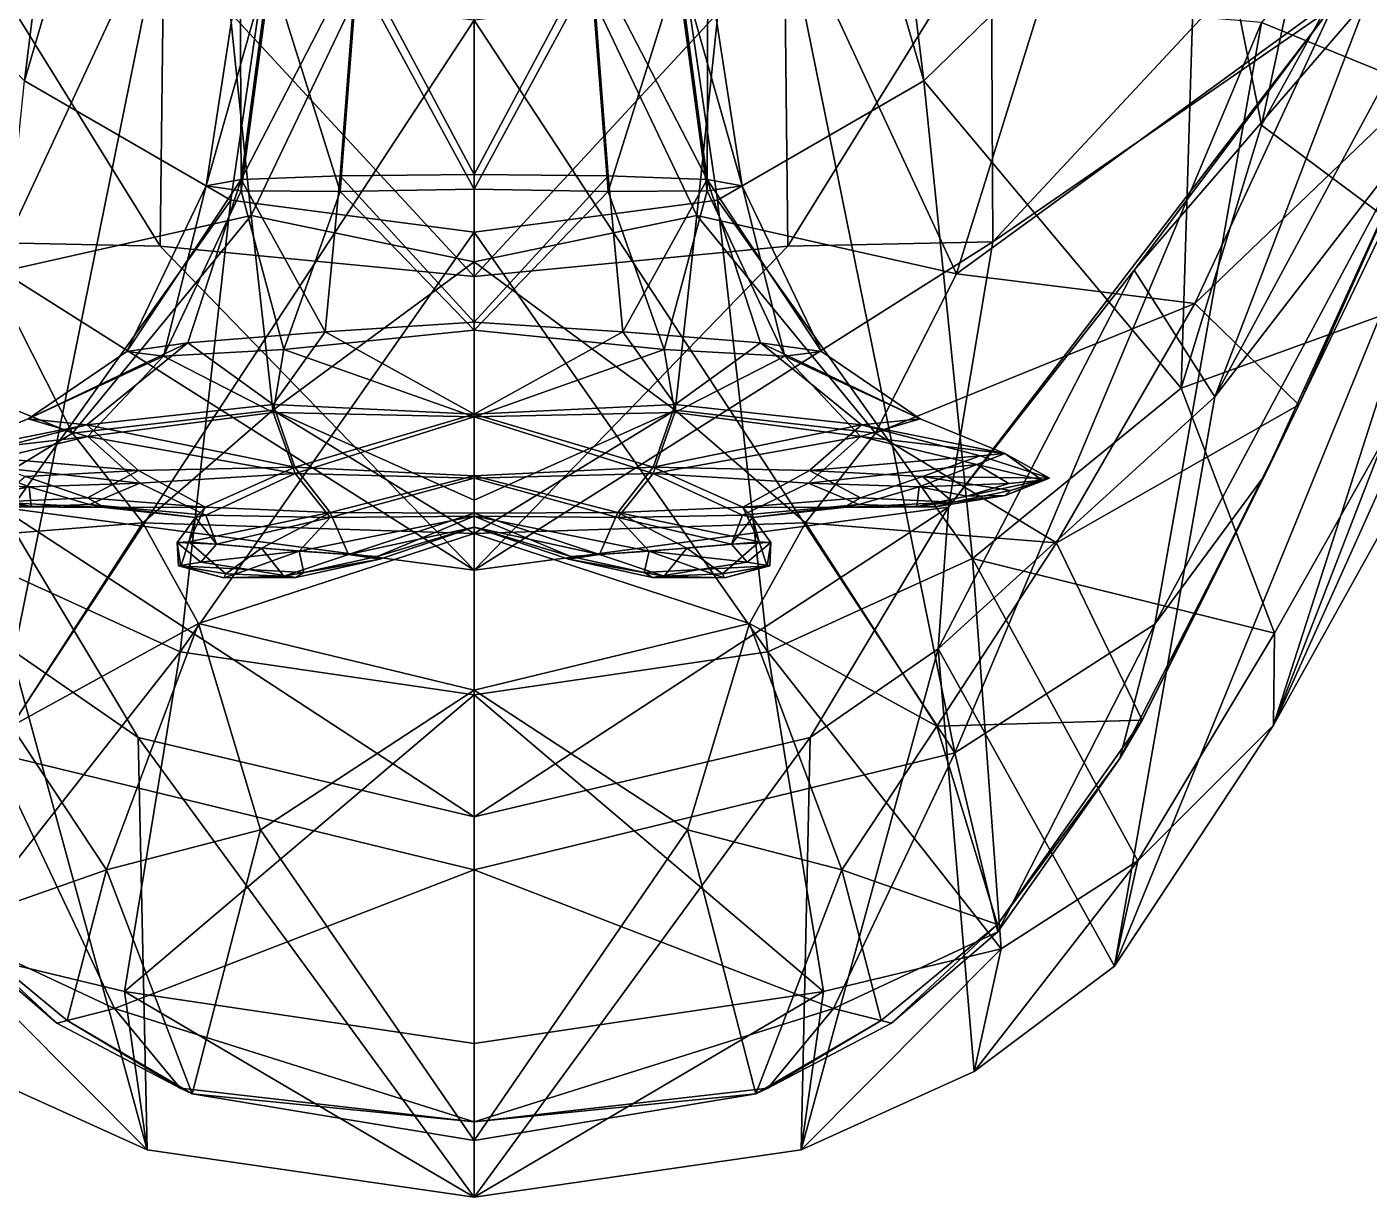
# Model space of a CAD drawing. Header units: metres. Extents: x -0.017 to 0.017, y -0.061 to 0.084.
# Drawn here: x -0.00233 to 0.00466, y -0.06144 to -0.05534 of the extents above; entities that cross this region are included whole.
import ezdxf

# ---------------------------------------------------------------- set-up
doc = ezdxf.new("R2010")
doc.units = ezdxf.units.M
doc.layers.add('CHAMELEON', color=1, linetype='CONTINUOUS')

msp = doc.modelspace()

# ---------------------------------------------------------------- linework, layer by layer
at = {"layer": 'CHAMELEON', "color": 4}
for points in [[(-0.0037758, -0.0542239, 0.0275523), (-0.0012879, -0.0470637, 0.0295396), (-0.0023431, -0.0556225, 0.0270946)], [(-0.0012879, -0.0470637, 0.0295396), (0, -0.0476168, 0.0293069), (-0.0023431, -0.0556225, 0.0270946)], [(0, -0.0476168, 0.0293069), (0.0012879, -0.0470637, 0.0295396), (0.0023431, -0.0556225, 0.0270946)], [(0.0012879, -0.0470637, 0.0295396), (0.0037758, -0.0542239, 0.0275523), (0.0023431, -0.0556225, 0.0270946)], [(-0.0023431, -0.0556225, 0.0270946), (0, -0.0476168, 0.0293069), (-0.0012681, -0.0562436, 0.0269168)], [(-0.0012681, -0.0562436, 0.0269168), (0, -0.0476168, 0.0293069), (0, -0.0564103, 0.0268159)], [(0, -0.0476168, 0.0293069), (0.0012681, -0.0562436, 0.0269168), (0, -0.0564103, 0.0268159)], [(0, -0.0476168, 0.0293069), (0.0023431, -0.0556225, 0.0270946), (0.0012681, -0.0562436, 0.0269168)], [(0.0037758, -0.0542239, 0.0275523), (0.005023, -0.0515963, 0.0278145), (0.004102, -0.0558525, 0.0273926)], [(0.0023431, -0.0556225, 0.0270946), (0.0037758, -0.0542239, 0.0275523), (0.003684, -0.0572241, 0.0269878)], [(0.0037758, -0.0542239, 0.0275523), (0.004102, -0.0558525, 0.0273926), (0.003684, -0.0572241, 0.0269878)], [(-0.004102, -0.0553176, 0.0278655), (-0.002504, -0.0591249, 0.0272274), (-0.0016899, -0.0551125, 0.0230352)], [(-0.0016899, -0.0551125, 0.0230352), (-0.002504, -0.0591249, 0.0272274), (0, -0.0553057, 0.0229581)], [(0.002504, -0.0591249, 0.0272274), (0.0016899, -0.0551125, 0.0230352), (0, -0.0553057, 0.0229581)], [(0.002504, -0.0591249, 0.0272274), (0.004102, -0.0553176, 0.0278655), (0.0016899, -0.0551125, 0.0230352)], [(-0.002504, -0.0591249, 0.0272274), (0, -0.059734, 0.0267702), (0, -0.0553057, 0.0229581)], [(0, -0.059734, 0.0267702), (0.002504, -0.0591249, 0.0272274), (0, -0.0553057, 0.0229581)], [(-0.0023431, -0.0556225, 0.0270946), (-0.0012681, -0.0562436, 0.0269168), (-0.0025973, -0.0581121, 0.0267596)], [(0.0012681, -0.0562436, 0.0269168), (0.0023431, -0.0556225, 0.0270946), (0.0025973, -0.0581121, 0.0267596)], [(0.0023431, -0.0556225, 0.0270946), (0.003684, -0.0572241, 0.0269878), (0.0025973, -0.0581121, 0.0267596)], [(-0.0025973, -0.0581121, 0.0267596), (-0.0012681, -0.0562436, 0.0269168), (-0.001531, -0.0585985, 0.0263594)], [(-0.0012681, -0.0562436, 0.0269168), (0, -0.0564103, 0.0268159), (-0.001531, -0.0585985, 0.0263594)], [(0, -0.0564103, 0.0268159), (0.0012681, -0.0562436, 0.0269168), (0.001531, -0.0585985, 0.0263594)], [(0.0012681, -0.0562436, 0.0269168), (0.0025973, -0.0581121, 0.0267596), (0.001531, -0.0585985, 0.0263594)], [(-0.001531, -0.0585985, 0.0263594), (0, -0.0564103, 0.0268159), (0, -0.0588219, 0.0261623)], [(0, -0.0564103, 0.0268159), (0.001531, -0.0585985, 0.0263594), (0, -0.0588219, 0.0261623)]]:
    msp.add_3dface(points, dxfattribs=at)
at = {"layer": 'CHAMELEON', "color": 1}
for points in [[(0.005023, -0.0515963, 0.0278145), (0.0061275, -0.0521717, 0.0293678), (0.004102, -0.0558525, 0.0273926)], [(0.0064714, -0.0521229, 0.0261259), (0.0052269, -0.0553713, 0.0261246), (0.0044979, -0.0551813, 0.0240306)], [(0.0061275, -0.0521717, 0.0293678), (0.0052021, -0.0566733, 0.0283147), (0.004102, -0.0558525, 0.0273926)], [(0.0057738, -0.0533461, 0.027251), (0.004102, -0.0553176, 0.0278655), (0.0050203, -0.055693, 0.0271028)], [(0.0057947, -0.05368, 0.0353581), (0.004653, -0.055198, 0.0355886), (0.0038584, -0.0572684, 0.0327841)], [(0.0053274, -0.0553644, 0.0329807), (0.0057947, -0.05368, 0.0353581), (0.0038584, -0.0572684, 0.0327841)], [(-0.0011612, -0.0563238, 0.016762), (-0.0013822, -0.0541933, 0.015629), (0, -0.05389, 0.0152547)], [(0, -0.0565649, 0.0169715), (-0.0011612, -0.0563238, 0.016762), (0, -0.05389, 0.0152547)], [(0.0011612, -0.0563238, 0.016762), (0, -0.0565649, 0.0169715), (0, -0.05389, 0.0152547)], [(0.0013822, -0.0541933, 0.015629), (0.0011612, -0.0563238, 0.016762), (0, -0.05389, 0.0152547)], [(0.0054351, -0.056695, 0.0296522), (0.0060625, -0.054069, 0.0320138), (0.0041648, -0.0589797, 0.0290315)], [(0.0060625, -0.054069, 0.0320138), (0.0053274, -0.0553644, 0.0329807), (0.0041648, -0.0589797, 0.0290315)], [(-0.0025136, -0.0566276, 0.0191872), (-0.0029486, -0.0552275, 0.0185843), (-0.0013822, -0.0541933, 0.015629)], [(-0.0011612, -0.0563238, 0.016762), (-0.0025136, -0.0566276, 0.0191872), (-0.0013822, -0.0541933, 0.015629)], [(0.0025136, -0.0566276, 0.0191872), (0.0011612, -0.0563238, 0.016762), (0.0013822, -0.0541933, 0.015629)], [(0.0029486, -0.0552275, 0.0185843), (0.0025136, -0.0566276, 0.0191872), (0.0013822, -0.0541933, 0.015629)], [(-0.0016347, -0.0564845, 0.0379396), (-0.0026943, -0.054775, 0.0396479), (-0.0027032, -0.0564609, 0.0379207)], [(-0.0016172, -0.0548907, 0.0398144), (-0.0026943, -0.054775, 0.0396479), (-0.0016347, -0.0564845, 0.0379396)], [(0.0026943, -0.054775, 0.0396479), (0.0016172, -0.0548907, 0.0398144), (0.0016347, -0.0564845, 0.0379396)], [(0.0026943, -0.054775, 0.0396479), (0.0016347, -0.0564845, 0.0379396), (0.0027032, -0.0564609, 0.0379207)], [(0.0042119, -0.05484, 0.0398913), (0.0026943, -0.054775, 0.0396479), (0.0027032, -0.0564609, 0.0379207)], [(0, -0.0566417, 0.0381484), (-0.0016172, -0.0548907, 0.0398144), (-0.0016347, -0.0564845, 0.0379396)], [(0, -0.0549717, 0.0399924), (-0.0016172, -0.0548907, 0.0398144), (0, -0.0566417, 0.0381484)], [(0.0016172, -0.0548907, 0.0398144), (0, -0.0566417, 0.0381484), (0.0016347, -0.0564845, 0.0379396)], [(0.0016172, -0.0548907, 0.0398144), (0, -0.0549717, 0.0399924), (0, -0.0566417, 0.0381484)], [(0.0042119, -0.05484, 0.0398913), (0.0027032, -0.0564609, 0.0379207), (0.0044593, -0.0552494, 0.0377988)], [(0.0044979, -0.0551813, 0.0240306), (0.0037543, -0.0567828, 0.0241754), (0.0025136, -0.0566276, 0.0191872)], [(0.0044979, -0.0551813, 0.0240306), (0.0025136, -0.0566276, 0.0191872), (0.0029486, -0.0552275, 0.0185843)], [(0.004653, -0.055198, 0.0355886), (0.0034397, -0.0566097, 0.0353178), (0.0038584, -0.0572684, 0.0327841)], [(0.004653, -0.055198, 0.0355886), (0.0044593, -0.0552494, 0.0377988), (0.0034397, -0.0566097, 0.0353178)], [(0.0052269, -0.0553713, 0.0261246), (0.0037543, -0.0567828, 0.0241754), (0.0044979, -0.0551813, 0.0240306)], [(0.0044593, -0.0552494, 0.0377988), (0.0027032, -0.0564609, 0.0379207), (0.0024717, -0.0578432, 0.0352584)], [(0.0034397, -0.0566097, 0.0353178), (0.0044593, -0.0552494, 0.0377988), (0.0024717, -0.0578432, 0.0352584)], [(0.004102, -0.0553176, 0.0278655), (0.002504, -0.0591249, 0.0272274), (0.0035463, -0.058454, 0.0269828)], [(0.0050203, -0.055693, 0.0271028), (0.004102, -0.0553176, 0.0278655), (0.0035463, -0.058454, 0.0269828)], [(0.0041648, -0.0589797, 0.0290315), (0.0053274, -0.0553644, 0.0329807), (0.0033368, -0.060235, 0.0286741)], [(0.0053274, -0.0553644, 0.0329807), (0.0038584, -0.0572684, 0.0327841), (0.0033368, -0.060235, 0.0286741)], [(0.0052269, -0.0553713, 0.0261246), (0.0042975, -0.0573101, 0.0258795), (0.0037543, -0.0567828, 0.0241754)], [(0.0052269, -0.0553713, 0.0261246), (0.0050203, -0.055693, 0.0271028), (0.0042975, -0.0573101, 0.0258795)], [(0.0050203, -0.055693, 0.0271028), (0.0035463, -0.058454, 0.0269828), (0.0041202, -0.0576764, 0.0262538)], [(0.0050203, -0.055693, 0.0271028), (0.0041202, -0.0576764, 0.0262538), (0.0042975, -0.0573101, 0.0258795)], [(0.004102, -0.0558525, 0.0273926), (0.0052021, -0.0566733, 0.0283147), (0.003684, -0.0572241, 0.0269878)], [(-0.0020921, -0.0574591, 0.0202534), (-0.0025136, -0.0566276, 0.0191872), (-0.0011612, -0.0563238, 0.016762)], [(-0.0010479, -0.0573382, 0.0180887), (-0.0020921, -0.0574591, 0.0202534), (-0.0011612, -0.0563238, 0.016762)], [(0, -0.0565649, 0.0169715), (-0.0010479, -0.0573382, 0.0180887), (-0.0011612, -0.0563238, 0.016762)], [(0.0010479, -0.0573382, 0.0180887), (0, -0.0565649, 0.0169715), (0.0011612, -0.0563238, 0.016762)], [(0.0020921, -0.0574591, 0.0202534), (0.0010479, -0.0573382, 0.0180887), (0.0011612, -0.0563238, 0.016762)], [(0.0025136, -0.0566276, 0.0191872), (0.0020921, -0.0574591, 0.0202534), (0.0011612, -0.0563238, 0.016762)], [(-0.0016347, -0.0564845, 0.0379396), (-0.0027032, -0.0564609, 0.0379207), (0, -0.0581716, 0.0353106)], [(0, -0.0581716, 0.0353106), (-0.0027032, -0.0564609, 0.0379207), (-0.0024717, -0.0578432, 0.0352584)], [(0, -0.0566417, 0.0381484), (-0.0016347, -0.0564845, 0.0379396), (0, -0.0581716, 0.0353106)], [(0.0027032, -0.0564609, 0.0379207), (0.0016347, -0.0564845, 0.0379396), (0, -0.0581716, 0.0353106)], [(0.0027032, -0.0564609, 0.0379207), (0, -0.0581716, 0.0353106), (0.0024717, -0.0578432, 0.0352584)], [(0.0016347, -0.0564845, 0.0379396), (0, -0.0566417, 0.0381484), (0, -0.0581716, 0.0353106)], [(0, -0.0578071, 0.0194935), (-0.0010479, -0.0573382, 0.0180887), (0, -0.0565649, 0.0169715)], [(0.0010479, -0.0573382, 0.0180887), (0, -0.0578071, 0.0194935), (0, -0.0565649, 0.0169715)], [(-0.0020921, -0.0574591, 0.0202534), (-0.0037543, -0.0567828, 0.0241754), (-0.0025136, -0.0566276, 0.0191872)], [(0.0037543, -0.0567828, 0.0241754), (0.0020921, -0.0574591, 0.0202534), (0.0025136, -0.0566276, 0.0191872)], [(0.0034397, -0.0566097, 0.0353178), (0.0024717, -0.0578432, 0.0352584), (0.0024174, -0.0585824, 0.0328131)], [(0.0034397, -0.0566097, 0.0353178), (0.0024174, -0.0585824, 0.0328131), (0.0038584, -0.0572684, 0.0327841)], [(0.0052021, -0.0566733, 0.0283147), (0.0041693, -0.0584998, 0.027747), (0.003684, -0.0572241, 0.0269878)], [(0.0054351, -0.056695, 0.0296522), (0.0041648, -0.0589797, 0.0290315), (0.0052021, -0.0566733, 0.0283147)], [(0.0052021, -0.0566733, 0.0283147), (0.0041648, -0.0589797, 0.0290315), (0.0041693, -0.0584998, 0.027747)], [(-0.0030348, -0.0580295, 0.0243871), (-0.0037543, -0.0567828, 0.0241754), (-0.0020921, -0.0574591, 0.0202534)], [(0.0037543, -0.0567828, 0.0241754), (0.0030348, -0.0580295, 0.0243871), (0.0020921, -0.0574591, 0.0202534)], [(0.0042975, -0.0573101, 0.0258795), (0.0030348, -0.0580295, 0.0243871), (0.0037543, -0.0567828, 0.0241754)], [(0.0038584, -0.0572684, 0.0327841), (0.0024174, -0.0585824, 0.0328131), (0.0033368, -0.060235, 0.0286741)], [(0.003684, -0.0572241, 0.0269878), (0.0041693, -0.0584998, 0.027747), (0.0025973, -0.0581121, 0.0267596)], [(-0.0017258, -0.0579254, 0.0214383), (-0.0020921, -0.0574591, 0.0202534), (-0.0010479, -0.0573382, 0.0180887)], [(0, -0.0579807, 0.0205577), (-0.0017258, -0.0579254, 0.0214383), (-0.0010479, -0.0573382, 0.0180887)], [(0, -0.0578071, 0.0194935), (0, -0.0579807, 0.0205577), (-0.0010479, -0.0573382, 0.0180887)], [(0.0017258, -0.0579254, 0.0214383), (0, -0.0579807, 0.0205577), (0.0010479, -0.0573382, 0.0180887)], [(0, -0.0579807, 0.0205577), (0, -0.0578071, 0.0194935), (0.0010479, -0.0573382, 0.0180887)], [(0.0020921, -0.0574591, 0.0202534), (0.0017258, -0.0579254, 0.0214383), (0.0010479, -0.0573382, 0.0180887)], [(0.0042975, -0.0573101, 0.0258795), (0.0034803, -0.0589531, 0.025614), (0.0030348, -0.0580295, 0.0243871)], [(0.0042975, -0.0573101, 0.0258795), (0.0041202, -0.0576764, 0.0262538), (0.0034803, -0.0589531, 0.025614)], [(-0.0017258, -0.0579254, 0.0214383), (-0.0030348, -0.0580295, 0.0243871), (-0.0020921, -0.0574591, 0.0202534)], [(0.0030348, -0.0580295, 0.0243871), (0.0017258, -0.0579254, 0.0214383), (0.0020921, -0.0574591, 0.0202534)], [(0.0041202, -0.0576764, 0.0262538), (0.0033637, -0.0591532, 0.0265804), (0.0034803, -0.0589531, 0.025614)], [(0.0035463, -0.058454, 0.0269828), (0.0033637, -0.0591532, 0.0265804), (0.0041202, -0.0576764, 0.0262538)], [(0, -0.0581716, 0.0353106), (-0.0024717, -0.0578432, 0.0352584), (0, -0.0594584, 0.0328809)], [(0, -0.0594584, 0.0328809), (-0.0024717, -0.0578432, 0.0352584), (-0.0017501, -0.059044, 0.0328281)], [(-0.0017501, -0.059044, 0.0328281), (-0.0024717, -0.0578432, 0.0352584), (-0.0024174, -0.0585824, 0.0328131)], [(0.0024717, -0.0578432, 0.0352584), (0, -0.0581716, 0.0353106), (0, -0.0594584, 0.0328809)], [(0.0024717, -0.0578432, 0.0352584), (0, -0.0594584, 0.0328809), (0.0017501, -0.059044, 0.0328281)], [(0.0024717, -0.0578432, 0.0352584), (0.0017501, -0.059044, 0.0328281), (0.0024174, -0.0585824, 0.0328131)], [(-0.0024107, -0.0589857, 0.0244932), (-0.0030348, -0.0580295, 0.0243871), (-0.0017258, -0.0579254, 0.0214383)], [(-0.0014352, -0.0584508, 0.0229386), (-0.0024107, -0.0589857, 0.0244932), (-0.0017258, -0.0579254, 0.0214383)], [(-0.0014352, -0.0584508, 0.0229386), (-0.0017258, -0.0579254, 0.0214383), (0, -0.0579807, 0.0205577)], [(0.0017258, -0.0579254, 0.0214383), (0.0014352, -0.0584508, 0.0229386), (0, -0.0579807, 0.0205577)], [(0.0024107, -0.0589857, 0.0244932), (0.0014352, -0.0584508, 0.0229386), (0.0017258, -0.0579254, 0.0214383)], [(0.0030348, -0.0580295, 0.0243871), (0.0024107, -0.0589857, 0.0244932), (0.0017258, -0.0579254, 0.0214383)], [(0, -0.0587974, 0.0231891), (-0.0014352, -0.0584508, 0.0229386), (0, -0.0579807, 0.0205577)], [(0.0014352, -0.0584508, 0.0229386), (0, -0.0587974, 0.0231891), (0, -0.0579807, 0.0205577)], [(0.0034803, -0.0589531, 0.025614), (0.0024107, -0.0589857, 0.0244932), (0.0030348, -0.0580295, 0.0243871)], [(-0.0027464, -0.060145, 0.0270485), (-0.0025973, -0.0581121, 0.0267596), (-0.001531, -0.0585985, 0.0263594)], [(0.0025973, -0.0581121, 0.0267596), (0.0027464, -0.060145, 0.0270485), (0.001531, -0.0585985, 0.0263594)], [(0.0041693, -0.0584998, 0.027747), (0.0034587, -0.0596876, 0.0272096), (0.0025973, -0.0581121, 0.0267596)], [(0.0034587, -0.0596876, 0.0272096), (0.0027464, -0.060145, 0.0270485), (0.0025973, -0.0581121, 0.0267596)], [(-0.0019157, -0.059734, 0.02462), (-0.0024107, -0.0589857, 0.0244932), (-0.0014352, -0.0584508, 0.0229386)], [(-0.0011126, -0.0595245, 0.0240714), (-0.0019157, -0.059734, 0.02462), (-0.0014352, -0.0584508, 0.0229386)], [(0, -0.0587974, 0.0231891), (-0.0011126, -0.0595245, 0.0240714), (-0.0014352, -0.0584508, 0.0229386)], [(0.0011126, -0.0595245, 0.0240714), (0, -0.0587974, 0.0231891), (0.0014352, -0.0584508, 0.0229386)], [(0.0019157, -0.059734, 0.02462), (0.0011126, -0.0595245, 0.0240714), (0.0014352, -0.0584508, 0.0229386)], [(0.0024107, -0.0589857, 0.0244932), (0.0019157, -0.059734, 0.02462), (0.0014352, -0.0584508, 0.0229386)], [(0.0035463, -0.058454, 0.0269828), (0.002504, -0.0591249, 0.0272274), (0.0027281, -0.0600574, 0.026736)], [(0.0035463, -0.058454, 0.0269828), (0.0027281, -0.0600574, 0.026736), (0.0033637, -0.0591532, 0.0265804)], [(0.0041693, -0.0584998, 0.027747), (0.0041648, -0.0589797, 0.0290315), (0.0034587, -0.0596876, 0.0272096)], [(-0.0018208, -0.0603674, 0.0269161), (-0.0027464, -0.060145, 0.0270485), (-0.001531, -0.0585985, 0.0263594)], [(-0.0024174, -0.0585824, 0.0328131), (-0.0026058, -0.060785, 0.0285231), (-0.0017038, -0.0611931, 0.02846)], [(-0.0017501, -0.059044, 0.0328281), (-0.0024174, -0.0585824, 0.0328131), (-0.0017038, -0.0611931, 0.02846)], [(-0.0018208, -0.0603674, 0.0269161), (-0.001531, -0.0585985, 0.0263594), (0, -0.0588219, 0.0261623)], [(0.001531, -0.0585985, 0.0263594), (0.0018208, -0.0603674, 0.0269161), (0, -0.0588219, 0.0261623)], [(0.0027464, -0.060145, 0.0270485), (0.0018208, -0.0603674, 0.0269161), (0.001531, -0.0585985, 0.0263594)], [(0.0024174, -0.0585824, 0.0328131), (0.0017501, -0.059044, 0.0328281), (0.0017038, -0.0611931, 0.02846)], [(0.0026058, -0.060785, 0.0285231), (0.0024174, -0.0585824, 0.0328131), (0.0017038, -0.0611931, 0.02846)], [(0.0033368, -0.060235, 0.0286741), (0.0024174, -0.0585824, 0.0328131), (0.0026058, -0.060785, 0.0285231)], [(0, -0.061144, 0.0249264), (-0.0011126, -0.0595245, 0.0240714), (0, -0.0587974, 0.0231891)], [(0.0011126, -0.0595245, 0.0240714), (0, -0.061144, 0.0249264), (0, -0.0587974, 0.0231891)], [(0, -0.0606383, 0.0267892), (-0.0018208, -0.0603674, 0.0269161), (0, -0.0588219, 0.0261623)], [(0.0018208, -0.0603674, 0.0269161), (0, -0.0606383, 0.0267892), (0, -0.0588219, 0.0261623)], [(0.0034803, -0.0589531, 0.025614), (0.0027264, -0.0600186, 0.025352), (0.0024107, -0.0589857, 0.0244932)], [(0.0034803, -0.0589531, 0.025614), (0.0033637, -0.0591532, 0.0265804), (0.0027264, -0.0600186, 0.025352)], [(-0.0019157, -0.059734, 0.02462), (-0.0027264, -0.0600186, 0.025352), (-0.0024107, -0.0589857, 0.0244932)], [(0.0027264, -0.0600186, 0.025352), (0.0019157, -0.059734, 0.02462), (0.0024107, -0.0589857, 0.0244932)], [(0.0041648, -0.0589797, 0.0290315), (0.0033368, -0.060235, 0.0286741), (0.0034587, -0.0596876, 0.0272096)], [(0, -0.0594584, 0.0328809), (-0.0017501, -0.059044, 0.0328281), (0, -0.0614394, 0.0284613)], [(0, -0.0614394, 0.0284613), (-0.0017501, -0.059044, 0.0328281), (-0.0017038, -0.0611931, 0.02846)], [(0.0017501, -0.059044, 0.0328281), (0, -0.0594584, 0.0328809), (0, -0.0614394, 0.0284613)], [(0.0017501, -0.059044, 0.0328281), (0, -0.0614394, 0.0284613), (0.0017038, -0.0611931, 0.02846)], [(-0.0018731, -0.0604571, 0.0268114), (-0.002504, -0.0591249, 0.0272274), (-0.0027281, -0.0600574, 0.026736)], [(-0.002504, -0.0591249, 0.0272274), (-0.0018731, -0.0604571, 0.0268114), (0, -0.059734, 0.0267702)], [(0.0018731, -0.0604571, 0.0268114), (0.002504, -0.0591249, 0.0272274), (0, -0.059734, 0.0267702)], [(0.002504, -0.0591249, 0.0272274), (0.0018731, -0.0604571, 0.0268114), (0.0027281, -0.0600574, 0.026736)], [(0.0033637, -0.0591532, 0.0265804), (0.0027281, -0.0600574, 0.026736), (0.0027264, -0.0600186, 0.025352)], [(-0.0014687, -0.0609014, 0.0250478), (-0.0019157, -0.059734, 0.02462), (-0.0011126, -0.0595245, 0.0240714)], [(0, -0.061144, 0.0249264), (-0.0014687, -0.0609014, 0.0250478), (-0.0011126, -0.0595245, 0.0240714)], [(0.0014687, -0.0609014, 0.0250478), (0, -0.061144, 0.0249264), (0.0011126, -0.0595245, 0.0240714)], [(0.0019157, -0.059734, 0.02462), (0.0014687, -0.0609014, 0.0250478), (0.0011126, -0.0595245, 0.0240714)], [(0.0034587, -0.0596876, 0.0272096), (0.0026058, -0.060785, 0.0285231), (0.0027464, -0.060145, 0.0270485)], [(0.0033368, -0.060235, 0.0286741), (0.0026058, -0.060785, 0.0285231), (0.0034587, -0.0596876, 0.0272096)], [(-0.0021202, -0.0605186, 0.0251863), (-0.0027264, -0.0600186, 0.025352), (-0.0019157, -0.059734, 0.02462)], [(-0.0014687, -0.0609014, 0.0250478), (-0.0021202, -0.0605186, 0.0251863), (-0.0019157, -0.059734, 0.02462)], [(0, -0.059734, 0.0267702), (-0.0018731, -0.0604571, 0.0268114), (0, -0.0610464, 0.0262046)], [(0.0018731, -0.0604571, 0.0268114), (0, -0.059734, 0.0267702), (0, -0.0610464, 0.0262046)], [(0.0021202, -0.0605186, 0.0251863), (0.0014687, -0.0609014, 0.0250478), (0.0019157, -0.059734, 0.02462)], [(0.0027264, -0.0600186, 0.025352), (0.0021202, -0.0605186, 0.0251863), (0.0019157, -0.059734, 0.02462)], [(-0.0021739, -0.0605321, 0.0262399), (-0.0027281, -0.0600574, 0.026736), (-0.0027264, -0.0600186, 0.025352)], [(-0.0018731, -0.0604571, 0.0268114), (-0.0027281, -0.0600574, 0.026736), (-0.0021739, -0.0605321, 0.0262399)], [(-0.0021739, -0.0605321, 0.0262399), (-0.0027264, -0.0600186, 0.025352), (-0.0021202, -0.0605186, 0.0251863)], [(0.0027281, -0.0600574, 0.026736), (0.0018731, -0.0604571, 0.0268114), (0.0021739, -0.0605321, 0.0262399)], [(0.0027264, -0.0600186, 0.025352), (0.0021739, -0.0605321, 0.0262399), (0.0021202, -0.0605186, 0.0251863)], [(0.0027281, -0.0600574, 0.026736), (0.0021739, -0.0605321, 0.0262399), (0.0027264, -0.0600186, 0.025352)], [(-0.0017038, -0.0611931, 0.02846), (-0.0027464, -0.060145, 0.0270485), (-0.0018208, -0.0603674, 0.0269161)], [(-0.0017038, -0.0611931, 0.02846), (-0.0026058, -0.060785, 0.0285231), (-0.0027464, -0.060145, 0.0270485)], [(0.0027464, -0.060145, 0.0270485), (0.0017038, -0.0611931, 0.02846), (0.0018208, -0.0603674, 0.0269161)], [(0.0026058, -0.060785, 0.0285231), (0.0017038, -0.0611931, 0.02846), (0.0027464, -0.060145, 0.0270485)], [(0, -0.0614394, 0.0284613), (-0.0018208, -0.0603674, 0.0269161), (0, -0.0606383, 0.0267892)], [(0, -0.0614394, 0.0284613), (-0.0017038, -0.0611931, 0.02846), (-0.0018208, -0.0603674, 0.0269161)], [(0.0018208, -0.0603674, 0.0269161), (0, -0.0614394, 0.0284613), (0, -0.0606383, 0.0267892)], [(0.0017038, -0.0611931, 0.02846), (0, -0.0614394, 0.0284613), (0.0018208, -0.0603674, 0.0269161)], [(-0.0018731, -0.0604571, 0.0268114), (-0.0021739, -0.0605321, 0.0262399), (-0.0015308, -0.0608712, 0.0260698)], [(0, -0.0610464, 0.0262046), (-0.0018731, -0.0604571, 0.0268114), (-0.0015308, -0.0608712, 0.0260698)], [(0.0018731, -0.0604571, 0.0268114), (0, -0.0610464, 0.0262046), (0.0015308, -0.0608712, 0.0260698)], [(0.0021739, -0.0605321, 0.0262399), (0.0018731, -0.0604571, 0.0268114), (0.0015308, -0.0608712, 0.0260698)], [(-0.0015308, -0.0608712, 0.0260698), (-0.0021739, -0.0605321, 0.0262399), (-0.0021202, -0.0605186, 0.0251863)], [(-0.0015308, -0.0608712, 0.0260698), (-0.0021202, -0.0605186, 0.0251863), (-0.0014687, -0.0609014, 0.0250478)], [(0.0021202, -0.0605186, 0.0251863), (0.0015308, -0.0608712, 0.0260698), (0.0014687, -0.0609014, 0.0250478)], [(0.0021739, -0.0605321, 0.0262399), (0.0015308, -0.0608712, 0.0260698), (0.0021202, -0.0605186, 0.0251863)], [(0, -0.0610464, 0.0262046), (-0.0015308, -0.0608712, 0.0260698), (-0.0014687, -0.0609014, 0.0250478)], [(0, -0.0610464, 0.0262046), (-0.0014687, -0.0609014, 0.0250478), (0, -0.061144, 0.0249264)], [(0.0015308, -0.0608712, 0.0260698), (0, -0.0610464, 0.0262046), (0.0014687, -0.0609014, 0.0250478)], [(0.0014687, -0.0609014, 0.0250478), (0, -0.0610464, 0.0262046), (0, -0.061144, 0.0249264)]]:
    msp.add_3dface(points, dxfattribs=at)
at = {"layer": 'CHAMELEON', "color": 3}
for points in [[(-0.0006979, -0.0561181, 0.0278051), (-0.0006092, -0.0549651, 0.0279132), (-0.0012138, -0.0561365, 0.0275137)], [(-0.0006092, -0.0549651, 0.0279132), (-0.0010595, -0.0549803, 0.0276459), (-0.0012138, -0.0561365, 0.0275137)], [(0, -0.0561098, 0.0278674), (-0.0006092, -0.0549651, 0.0279132), (-0.0006979, -0.0561181, 0.0278051)], [(0, -0.0549624, 0.027954), (-0.0006092, -0.0549651, 0.0279132), (0, -0.0561098, 0.0278674)], [(0.0006092, -0.0549651, 0.0279132), (0, -0.0549624, 0.027954), (0, -0.0561098, 0.0278674)], [(0.0006092, -0.0549651, 0.0279132), (0, -0.0561098, 0.0278674), (0.0006979, -0.0561181, 0.0278051)], [(0.0006092, -0.0549651, 0.0279132), (0.0006979, -0.0561181, 0.0278051), (0.0012138, -0.0561365, 0.0275137)], [(0.0010595, -0.0549803, 0.0276459), (0.0006092, -0.0549651, 0.0279132), (0.0012138, -0.0561365, 0.0275137)], [(-0.0010595, -0.0549803, 0.0276459), (-0.0012184, -0.0550143, 0.0270387), (-0.0013959, -0.0561691, 0.0268802)], [(-0.0012138, -0.0561365, 0.0275137), (-0.0010595, -0.0549803, 0.0276459), (-0.0013959, -0.0561691, 0.0268802)], [(-0.0013959, -0.0561691, 0.0268802), (-0.0012184, -0.0550143, 0.0270387), (-0.0012138, -0.0561964, 0.0262562)], [(-0.0012184, -0.0550143, 0.0270387), (-0.0010595, -0.0550478, 0.0264327), (-0.0012138, -0.0561964, 0.0262562)], [(0.0010595, -0.0549803, 0.0276459), (0.0012138, -0.0561365, 0.0275137), (0.0013959, -0.0561691, 0.0268802)], [(0.0012184, -0.0550143, 0.0270387), (0.0010595, -0.0549803, 0.0276459), (0.0013959, -0.0561691, 0.0268802)], [(0.0010595, -0.0550478, 0.0264327), (0.0012184, -0.0550143, 0.0270387), (0.0012138, -0.0561964, 0.0262562)], [(0.0012184, -0.0550143, 0.0270387), (0.0013959, -0.0561691, 0.0268802), (0.0012138, -0.0561964, 0.0262562)], [(-0.0012138, -0.0561964, 0.0262562), (-0.0010595, -0.0550478, 0.0264327), (-0.0006979, -0.0561997, 0.0259918)], [(-0.0010595, -0.0550478, 0.0264327), (-0.0006092, -0.0550615, 0.0261686), (-0.0006979, -0.0561997, 0.0259918)], [(-0.0006979, -0.0561997, 0.0259918), (-0.0006092, -0.0550615, 0.0261686), (0, -0.0561876, 0.0259659)], [(-0.0006092, -0.0550615, 0.0261686), (0, -0.0550622, 0.0261323), (0, -0.0561876, 0.0259659)], [(0.0006092, -0.0550615, 0.0261686), (0.0006979, -0.0561997, 0.0259918), (0, -0.0561876, 0.0259659)], [(0, -0.0550622, 0.0261323), (0.0006092, -0.0550615, 0.0261686), (0, -0.0561876, 0.0259659)], [(0.0006092, -0.0550615, 0.0261686), (0.0010595, -0.0550478, 0.0264327), (0.0006979, -0.0561997, 0.0259918)], [(0.0010595, -0.0550478, 0.0264327), (0.0012138, -0.0561964, 0.0262562), (0.0006979, -0.0561997, 0.0259918)], [(-0.0012138, -0.0561365, 0.0275137), (-0.0013959, -0.0561691, 0.0268802), (-0.0018093, -0.0570322, 0.0266553)], [(-0.0014919, -0.0569876, 0.0274119), (-0.0012138, -0.0561365, 0.0275137), (-0.0018093, -0.0570322, 0.0266553)], [(-0.0007755, -0.0569306, 0.0277859), (-0.0012138, -0.0561365, 0.0275137), (-0.0014919, -0.0569876, 0.0274119)], [(-0.0007755, -0.0569306, 0.0277859), (-0.0006979, -0.0561181, 0.0278051), (-0.0012138, -0.0561365, 0.0275137)], [(0, -0.0568802, 0.0278971), (-0.0006979, -0.0561181, 0.0278051), (-0.0007755, -0.0569306, 0.0277859)], [(0, -0.0568802, 0.0278971), (0, -0.0561098, 0.0278674), (-0.0006979, -0.0561181, 0.0278051)], [(0, -0.0561098, 0.0278674), (0, -0.0568802, 0.0278971), (0.0006979, -0.0561181, 0.0278051)], [(0.0006979, -0.0561181, 0.0278051), (0, -0.0568802, 0.0278971), (0.0007755, -0.0569306, 0.0277859)], [(0.0006979, -0.0561181, 0.0278051), (0.0007755, -0.0569306, 0.0277859), (0.0012138, -0.0561365, 0.0275137)], [(0.0012138, -0.0561365, 0.0275137), (0.0007755, -0.0569306, 0.0277859), (0.0014919, -0.0569876, 0.0274119)], [(0.0012138, -0.0561365, 0.0275137), (0.0014919, -0.0569876, 0.0274119), (0.0018093, -0.0570322, 0.0266553)], [(0.0013959, -0.0561691, 0.0268802), (0.0012138, -0.0561365, 0.0275137), (0.0018093, -0.0570322, 0.0266553)], [(-0.0018093, -0.0570322, 0.0266553), (-0.0013959, -0.0561691, 0.0268802), (-0.0016182, -0.0570577, 0.0259131)], [(-0.0013959, -0.0561691, 0.0268802), (-0.0012138, -0.0561964, 0.0262562), (-0.0016182, -0.0570577, 0.0259131)], [(-0.0016182, -0.0570577, 0.0259131), (-0.0012138, -0.0561964, 0.0262562), (-0.0009911, -0.0570229, 0.0256228)], [(-0.0012138, -0.0561964, 0.0262562), (-0.0006979, -0.0561997, 0.0259918), (-0.0009911, -0.0570229, 0.0256228)], [(-0.0009911, -0.0570229, 0.0256228), (-0.0006979, -0.0561997, 0.0259918), (0, -0.0569219, 0.0256115)], [(-0.0006979, -0.0561997, 0.0259918), (0, -0.0561876, 0.0259659), (0, -0.0569219, 0.0256115)], [(0, -0.0561876, 0.0259659), (0.0006979, -0.0561997, 0.0259918), (0, -0.0569219, 0.0256115)], [(0.0006979, -0.0561997, 0.0259918), (0.0009911, -0.0570229, 0.0256228), (0, -0.0569219, 0.0256115)], [(0.0006979, -0.0561997, 0.0259918), (0.0012138, -0.0561964, 0.0262562), (0.0009911, -0.0570229, 0.0256228)], [(0.0012138, -0.0561964, 0.0262562), (0.0016182, -0.0570577, 0.0259131), (0.0009911, -0.0570229, 0.0256228)], [(0.0012138, -0.0561964, 0.0262562), (0.0013959, -0.0561691, 0.0268802), (0.0016182, -0.0570577, 0.0259131)], [(0.0013959, -0.0561691, 0.0268802), (0.0018093, -0.0570322, 0.0266553), (0.0016182, -0.0570577, 0.0259131)], [(-0.0009911, -0.0570229, 0.0256228), (0, -0.0569219, 0.0256115), (0, -0.0573737, 0.0252351)], [(0, -0.0573601, 0.0278456), (0, -0.0568802, 0.0278971), (-0.0007755, -0.0569306, 0.0277859)], [(0, -0.0568802, 0.0278971), (0, -0.0573601, 0.0278456), (0.0007755, -0.0569306, 0.0277859)], [(0, -0.0569219, 0.0256115), (0.0009911, -0.0570229, 0.0256228), (0, -0.0573737, 0.0252351)], [(-0.0014919, -0.0569876, 0.0274119), (-0.0018093, -0.0570322, 0.0266553), (-0.0023234, -0.0573838, 0.0263972)], [(-0.0020181, -0.0574141, 0.0272428), (-0.0014919, -0.0569876, 0.0274119), (-0.0023234, -0.0573838, 0.0263972)], [(-0.001047, -0.0573097, 0.0276923), (-0.0014919, -0.0569876, 0.0274119), (-0.0020181, -0.0574141, 0.0272428)], [(-0.001047, -0.0573097, 0.0276923), (-0.0007755, -0.0569306, 0.0277859), (-0.0014919, -0.0569876, 0.0274119)], [(0, -0.0573601, 0.0278456), (-0.0007755, -0.0569306, 0.0277859), (-0.001047, -0.0573097, 0.0276923)], [(0.0007755, -0.0569306, 0.0277859), (0, -0.0573601, 0.0278456), (0.001047, -0.0573097, 0.0276923)], [(0.0007755, -0.0569306, 0.0277859), (0.001047, -0.0573097, 0.0276923), (0.0014919, -0.0569876, 0.0274119)], [(0.0014919, -0.0569876, 0.0274119), (0.001047, -0.0573097, 0.0276923), (0.0020181, -0.0574141, 0.0272428)], [(0.0014919, -0.0569876, 0.0274119), (0.0020181, -0.0574141, 0.0272428), (0.0023234, -0.0573838, 0.0263972)], [(0.0018093, -0.0570322, 0.0266553), (0.0014919, -0.0569876, 0.0274119), (0.0023234, -0.0573838, 0.0263972)], [(-0.0023234, -0.0573838, 0.0263972), (-0.0018093, -0.0570322, 0.0266553), (-0.0016182, -0.0570577, 0.0259131)], [(-0.0023234, -0.0573838, 0.0263972), (-0.0016182, -0.0570577, 0.0259131), (-0.0020128, -0.0574752, 0.0254986)], [(-0.0020128, -0.0574752, 0.0254986), (-0.0016182, -0.0570577, 0.0259131), (-0.0010463, -0.0573513, 0.0252207)], [(-0.0016182, -0.0570577, 0.0259131), (-0.0009911, -0.0570229, 0.0256228), (-0.0010463, -0.0573513, 0.0252207)], [(-0.0009911, -0.0570229, 0.0256228), (0, -0.0573737, 0.0252351), (-0.0010463, -0.0573513, 0.0252207)], [(0, -0.0573737, 0.0252351), (0.0009911, -0.0570229, 0.0256228), (0.0010463, -0.0573513, 0.0252207)], [(0.0009911, -0.0570229, 0.0256228), (0.0016182, -0.0570577, 0.0259131), (0.0010463, -0.0573513, 0.0252207)], [(0.0016182, -0.0570577, 0.0259131), (0.0020128, -0.0574752, 0.0254986), (0.0010463, -0.0573513, 0.0252207)], [(0.0018093, -0.0570322, 0.0266553), (0.0023234, -0.0573838, 0.0263972), (0.0016182, -0.0570577, 0.0259131)], [(0.0016182, -0.0570577, 0.0259131), (0.0023234, -0.0573838, 0.0263972), (0.0020128, -0.0574752, 0.0254986)], [(-0.0009334, -0.0576351, 0.0274299), (-0.001047, -0.0573097, 0.0276923), (-0.0020181, -0.0574141, 0.0272428)], [(0, -0.0573601, 0.0278456), (-0.001047, -0.0573097, 0.0276923), (-0.0009334, -0.0576351, 0.0274299)], [(0.001047, -0.0573097, 0.0276923), (0, -0.0573601, 0.0278456), (0.0009334, -0.0576351, 0.0274299)], [(0.001047, -0.0573097, 0.0276923), (0.0009334, -0.0576351, 0.0274299), (0.0020181, -0.0574141, 0.0272428)], [(-0.0027658, -0.0575642, 0.0262212), (-0.0023234, -0.0573838, 0.0263972), (-0.0020128, -0.0574752, 0.0254986)], [(-0.0020181, -0.0574141, 0.0272428), (-0.0023234, -0.0573838, 0.0263972), (-0.0027658, -0.0575642, 0.0262212)], [(-0.0026373, -0.0575769, 0.0268057), (-0.0020181, -0.0574141, 0.0272428), (-0.0027658, -0.0575642, 0.0262212)], [(-0.0017479, -0.0576522, 0.0272025), (-0.0020181, -0.0574141, 0.0272428), (-0.0026373, -0.0575769, 0.0268057)], [(-0.0009334, -0.0576351, 0.0274299), (-0.0020181, -0.0574141, 0.0272428), (-0.0017479, -0.0576522, 0.0272025)], [(-0.0020128, -0.0574752, 0.0254986), (-0.0010463, -0.0573513, 0.0252207), (-0.0009326, -0.0576691, 0.0250003)], [(-0.0010463, -0.0573513, 0.0252207), (0, -0.0573737, 0.0252351), (-0.0009326, -0.0576691, 0.0250003)], [(0, -0.0576806, 0.0275077), (0, -0.0573601, 0.0278456), (-0.0009334, -0.0576351, 0.0274299)], [(0, -0.0573737, 0.0252351), (0, -0.057693, 0.0250586), (-0.0009326, -0.0576691, 0.0250003)], [(0, -0.0573737, 0.0252351), (0.0010463, -0.0573513, 0.0252207), (0.0009326, -0.0576691, 0.0250003)], [(0, -0.0573601, 0.0278456), (0, -0.0576806, 0.0275077), (0.0009334, -0.0576351, 0.0274299)], [(0, -0.057693, 0.0250586), (0, -0.0573737, 0.0252351), (0.0009326, -0.0576691, 0.0250003)], [(0.0010463, -0.0573513, 0.0252207), (0.0020128, -0.0574752, 0.0254986), (0.0009326, -0.0576691, 0.0250003)], [(0.0020181, -0.0574141, 0.0272428), (0.0009334, -0.0576351, 0.0274299), (0.0017479, -0.0576522, 0.0272025)], [(0.0020181, -0.0574141, 0.0272428), (0.0017479, -0.0576522, 0.0272025), (0.0026373, -0.0575769, 0.0268057)], [(0.0023234, -0.0573838, 0.0263972), (0.0027658, -0.0575642, 0.0262212), (0.0020128, -0.0574752, 0.0254986)], [(0.0023234, -0.0573838, 0.0263972), (0.0020181, -0.0574141, 0.0272428), (0.0027658, -0.0575642, 0.0262212)], [(0.0020181, -0.0574141, 0.0272428), (0.0026373, -0.0575769, 0.0268057), (0.0027658, -0.0575642, 0.0262212)], [(-0.0026187, -0.0576222, 0.0255826), (-0.0027658, -0.0575642, 0.0262212), (-0.0020128, -0.0574752, 0.0254986)], [(-0.0026187, -0.0576222, 0.0255826), (-0.0020128, -0.0574752, 0.0254986), (-0.0017415, -0.0577182, 0.0251117)], [(-0.0017415, -0.0577182, 0.0251117), (-0.0020128, -0.0574752, 0.0254986), (-0.0009326, -0.0576691, 0.0250003)], [(0.0020128, -0.0574752, 0.0254986), (0.0017415, -0.0577182, 0.0251117), (0.0009326, -0.0576691, 0.0250003)], [(0.0020128, -0.0574752, 0.0254986), (0.0026187, -0.0576222, 0.0255826), (0.0017415, -0.0577182, 0.0251117)], [(0.0027658, -0.0575642, 0.0262212), (0.0026187, -0.0576222, 0.0255826), (0.0020128, -0.0574752, 0.0254986)], [(-0.0027855, -0.0577208, 0.0254854), (-0.0026187, -0.0576222, 0.0255826), (-0.0023185, -0.0577375, 0.0253177)], [(-0.002337, -0.0576837, 0.0268771), (-0.0017479, -0.0576522, 0.0272025), (-0.0026373, -0.0575769, 0.0268057)], [(-0.0023185, -0.0577375, 0.0253177), (-0.0026187, -0.0576222, 0.0255826), (-0.0017415, -0.0577182, 0.0251117)], [(0.0026187, -0.0576222, 0.0255826), (0.0023185, -0.0577375, 0.0253177), (0.0017415, -0.0577182, 0.0251117)], [(0.0017479, -0.0576522, 0.0272025), (0.002337, -0.0576837, 0.0268771), (0.0026373, -0.0575769, 0.0268057)], [(0.0026187, -0.0576222, 0.0255826), (0.0027855, -0.0577208, 0.0254854), (0.0023185, -0.0577375, 0.0253177)], [(0.0026373, -0.0575769, 0.0268057), (0.002337, -0.0576837, 0.0268771), (0.0029973, -0.0576926, 0.0262452)], [(0.0027658, -0.0575642, 0.0262212), (0.0029601, -0.0577029, 0.0258524), (0.0026187, -0.0576222, 0.0255826)], [(0.0026187, -0.0576222, 0.0255826), (0.0029601, -0.0577029, 0.0258524), (0.0027855, -0.0577208, 0.0254854)], [(0.0026373, -0.0575769, 0.0268057), (0.0029973, -0.0576926, 0.0262452), (0.0027658, -0.0575642, 0.0262212)], [(0.0027658, -0.0575642, 0.0262212), (0.0029973, -0.0576926, 0.0262452), (0.0029601, -0.0577029, 0.0258524)], [(-0.0020134, -0.0577955, 0.026552), (-0.002337, -0.0576837, 0.0268771), (-0.0024964, -0.0578175, 0.026221)], [(-0.0017479, -0.0576522, 0.0272025), (-0.002337, -0.0576837, 0.0268771), (-0.0020134, -0.0577955, 0.026552)], [(-0.0014007, -0.0578438, 0.0266776), (-0.0017479, -0.0576522, 0.0272025), (-0.0020134, -0.0577955, 0.026552)], [(-0.0009334, -0.0576351, 0.0274299), (-0.0017479, -0.0576522, 0.0272025), (-0.0014007, -0.0578438, 0.0266776)], [(-0.0013982, -0.0578848, 0.0252358), (-0.0017415, -0.0577182, 0.0251117), (-0.0009326, -0.0576691, 0.0250003)], [(-0.0007495, -0.0578716, 0.0269504), (-0.0009334, -0.0576351, 0.0274299), (-0.0014007, -0.0578438, 0.0266776)], [(-0.0007492, -0.0578977, 0.02502), (-0.0013982, -0.0578848, 0.0252358), (-0.0009326, -0.0576691, 0.0250003)], [(0, -0.0576806, 0.0275077), (-0.0009334, -0.0576351, 0.0274299), (-0.0007495, -0.0578716, 0.0269504)], [(0, -0.057693, 0.0250586), (-0.0007492, -0.0578977, 0.02502), (-0.0009326, -0.0576691, 0.0250003)], [(0, -0.0576806, 0.0275077), (-0.0007495, -0.0578716, 0.0269504), (0, -0.057875, 0.02686)], [(0, -0.057693, 0.0250586), (0, -0.0578903, 0.025282), (-0.0007492, -0.0578977, 0.02502)], [(0.0009334, -0.0576351, 0.0274299), (0, -0.0576806, 0.0275077), (0.0007495, -0.0578716, 0.0269504)], [(0.0007492, -0.0578977, 0.02502), (0, -0.057693, 0.0250586), (0.0009326, -0.0576691, 0.0250003)], [(0.0007495, -0.0578716, 0.0269504), (0, -0.0576806, 0.0275077), (0, -0.057875, 0.02686)], [(0, -0.0578903, 0.025282), (0, -0.057693, 0.0250586), (0.0007492, -0.0578977, 0.02502)], [(0.0013982, -0.0578848, 0.0252358), (0.0007492, -0.0578977, 0.02502), (0.0009326, -0.0576691, 0.0250003)], [(0.0009334, -0.0576351, 0.0274299), (0.0007495, -0.0578716, 0.0269504), (0.0014007, -0.0578438, 0.0266776)], [(0.0017415, -0.0577182, 0.0251117), (0.0013982, -0.0578848, 0.0252358), (0.0009326, -0.0576691, 0.0250003)], [(0.0017479, -0.0576522, 0.0272025), (0.0009334, -0.0576351, 0.0274299), (0.0014007, -0.0578438, 0.0266776)], [(0.0017479, -0.0576522, 0.0272025), (0.0014007, -0.0578438, 0.0266776), (0.0020134, -0.0577955, 0.026552)], [(0.002337, -0.0576837, 0.0268771), (0.0017479, -0.0576522, 0.0272025), (0.0020134, -0.0577955, 0.026552)], [(0.002337, -0.0576837, 0.0268771), (0.0020134, -0.0577955, 0.026552), (0.0024964, -0.0578175, 0.026221)], [(0.0027947, -0.0577578, 0.0262697), (0.002337, -0.0576837, 0.0268771), (0.0024964, -0.0578175, 0.026221)], [(0.002337, -0.0576837, 0.0268771), (0.0027947, -0.0577578, 0.0262697), (0.0029973, -0.0576926, 0.0262452)], [(0.0029601, -0.0577029, 0.0258524), (0.0029973, -0.0576926, 0.0262452), (0.0027666, -0.0577833, 0.0258203)], [(0.0029973, -0.0576926, 0.0262452), (0.0027947, -0.0577578, 0.0262697), (0.0027666, -0.0577833, 0.0258203)], [(-0.002567, -0.0577869, 0.0254334), (-0.0027855, -0.0577208, 0.0254854), (-0.0023185, -0.0577375, 0.0253177)], [(-0.0023074, -0.0578408, 0.0255044), (-0.002567, -0.0577869, 0.0254334), (-0.0023185, -0.0577375, 0.0253177)], [(-0.0020046, -0.0578304, 0.0254552), (-0.0023185, -0.0577375, 0.0253177), (-0.0017415, -0.0577182, 0.0251117)], [(-0.0020046, -0.0578304, 0.0254552), (-0.0023074, -0.0578408, 0.0255044), (-0.0023185, -0.0577375, 0.0253177)], [(-0.0013982, -0.0578848, 0.0252358), (-0.0020046, -0.0578304, 0.0254552), (-0.0017415, -0.0577182, 0.0251117)], [(0.0020046, -0.0578304, 0.0254552), (0.0013982, -0.0578848, 0.0252358), (0.0017415, -0.0577182, 0.0251117)], [(0.0023185, -0.0577375, 0.0253177), (0.0020046, -0.0578304, 0.0254552), (0.0017415, -0.0577182, 0.0251117)], [(0.0023074, -0.0578408, 0.0255044), (0.0020046, -0.0578304, 0.0254552), (0.0023185, -0.0577375, 0.0253177)], [(0.002567, -0.0577869, 0.0254334), (0.0023074, -0.0578408, 0.0255044), (0.0023185, -0.0577375, 0.0253177)], [(0.0027855, -0.0577208, 0.0254854), (0.002567, -0.0577869, 0.0254334), (0.0023185, -0.0577375, 0.0253177)], [(0.0027947, -0.0577578, 0.0262697), (0.0024964, -0.0578175, 0.026221), (0.0027666, -0.0577833, 0.0258203)], [(0.0027855, -0.0577208, 0.0254854), (0.0029601, -0.0577029, 0.0258524), (0.002567, -0.0577869, 0.0254334)], [(0.0029601, -0.0577029, 0.0258524), (0.0027666, -0.0577833, 0.0258203), (0.002567, -0.0577869, 0.0254334)], [(-0.0023074, -0.0578408, 0.0255044), (-0.0027666, -0.0577833, 0.0258203), (-0.002567, -0.0577869, 0.0254334)], [(-0.0024017, -0.0578418, 0.0258507), (-0.0027666, -0.0577833, 0.0258203), (-0.0023074, -0.0578408, 0.0255044)], [(-0.0020134, -0.0577955, 0.026552), (-0.0024964, -0.0578175, 0.026221), (-0.0019253, -0.0578458, 0.0259724)], [(-0.0019253, -0.0578458, 0.0259724), (-0.0024964, -0.0578175, 0.026221), (-0.0024017, -0.0578418, 0.0258507)], [(-0.0019253, -0.0578458, 0.0259724), (-0.0023074, -0.0578408, 0.0255044), (-0.0020046, -0.0578304, 0.0254552)], [(-0.0014007, -0.0578438, 0.0266776), (-0.0020134, -0.0577955, 0.026552), (-0.0019253, -0.0578458, 0.0259724)], [(-0.0014509, -0.0578979, 0.0259075), (-0.0020046, -0.0578304, 0.0254552), (-0.0013982, -0.0578848, 0.0252358)], [(-0.0014509, -0.0578979, 0.0259075), (-0.0019253, -0.0578458, 0.0259724), (-0.0020046, -0.0578304, 0.0254552)], [(0.0020046, -0.0578304, 0.0254552), (0.0014509, -0.0578979, 0.0259075), (0.0013982, -0.0578848, 0.0252358)], [(0.0020134, -0.0577955, 0.026552), (0.0014007, -0.0578438, 0.0266776), (0.0019253, -0.0578458, 0.0259724)], [(0.0019253, -0.0578458, 0.0259724), (0.0014509, -0.0578979, 0.0259075), (0.0020046, -0.0578304, 0.0254552)], [(0.0024964, -0.0578175, 0.026221), (0.0020134, -0.0577955, 0.026552), (0.0019253, -0.0578458, 0.0259724)], [(0.0024964, -0.0578175, 0.026221), (0.0019253, -0.0578458, 0.0259724), (0.0024017, -0.0578418, 0.0258507)], [(0.0023074, -0.0578408, 0.0255044), (0.0019253, -0.0578458, 0.0259724), (0.0020046, -0.0578304, 0.0254552)], [(0.0027666, -0.0577833, 0.0258203), (0.0023074, -0.0578408, 0.0255044), (0.002567, -0.0577869, 0.0254334)], [(0.0027666, -0.0577833, 0.0258203), (0.0024017, -0.0578418, 0.0258507), (0.0023074, -0.0578408, 0.0255044)], [(0.0024964, -0.0578175, 0.026221), (0.0024017, -0.0578418, 0.0258507), (0.0027666, -0.0577833, 0.0258203)], [(-0.0019253, -0.0578458, 0.0259724), (-0.0024017, -0.0578418, 0.0258507), (-0.0023074, -0.0578408, 0.0255044)], [(-0.0014007, -0.0578438, 0.0266776), (-0.0019253, -0.0578458, 0.0259724), (-0.0014509, -0.0578979, 0.0259075)], [(-0.0015462, -0.0580275, 0.0257531), (-0.0014509, -0.0578979, 0.0259075), (-0.0013418, -0.0580372, 0.0252384)], [(-0.001486, -0.0580245, 0.0262866), (-0.0014509, -0.0578979, 0.0259075), (-0.0015462, -0.0580275, 0.0257531)], [(-0.0007495, -0.0578716, 0.0269504), (-0.0014007, -0.0578438, 0.0266776), (-0.001486, -0.0580245, 0.0262866)], [(-0.001486, -0.0580245, 0.0262866), (-0.0014007, -0.0578438, 0.0266776), (-0.0014509, -0.0578979, 0.0259075)], [(-0.001108, -0.0580577, 0.0264728), (-0.0007495, -0.0578716, 0.0269504), (-0.001486, -0.0580245, 0.0262866)], [(-0.0013418, -0.0580372, 0.0252384), (-0.0014509, -0.0578979, 0.0259075), (-0.0013982, -0.0578848, 0.0252358)], [(-0.0013418, -0.0580372, 0.0252384), (-0.0013982, -0.0578848, 0.0252358), (-0.0007492, -0.0578977, 0.02502)], [(-0.0009122, -0.058074, 0.0250591), (-0.0013418, -0.0580372, 0.0252384), (-0.0007492, -0.0578977, 0.02502)], [(-0.0007495, -0.0578716, 0.0269504), (-0.001108, -0.0580577, 0.0264728), (-0.000654, -0.0580898, 0.0263143)], [(0, -0.0578903, 0.025282), (-0.0009122, -0.058074, 0.0250591), (-0.0007492, -0.0578977, 0.02502)], [(0, -0.0578903, 0.025282), (-0.0005047, -0.0581013, 0.0252487), (-0.0009122, -0.058074, 0.0250591)], [(0, -0.057875, 0.02686), (-0.0007495, -0.0578716, 0.0269504), (-0.000654, -0.0580898, 0.0263143)], [(0, -0.057875, 0.02686), (-0.000654, -0.0580898, 0.0263143), (0, -0.0579484, 0.0259943)], [(0, -0.0578903, 0.025282), (0, -0.0579484, 0.0259943), (-0.0005047, -0.0581013, 0.0252487)], [(0.0007495, -0.0578716, 0.0269504), (0, -0.057875, 0.02686), (0.000654, -0.0580898, 0.0263143)], [(0.000654, -0.0580898, 0.0263143), (0, -0.057875, 0.02686), (0, -0.0579484, 0.0259943)], [(0.0005047, -0.0581013, 0.0252487), (0, -0.0578903, 0.025282), (0.0009122, -0.058074, 0.0250591)], [(0.0009122, -0.058074, 0.0250591), (0, -0.0578903, 0.025282), (0.0007492, -0.0578977, 0.02502)], [(0, -0.0579484, 0.0259943), (0, -0.0578903, 0.025282), (0.0005047, -0.0581013, 0.0252487)], [(0.001108, -0.0580577, 0.0264728), (0.0007495, -0.0578716, 0.0269504), (0.000654, -0.0580898, 0.0263143)], [(0.0013982, -0.0578848, 0.0252358), (0.0013418, -0.0580372, 0.0252384), (0.0007492, -0.0578977, 0.02502)], [(0.0013418, -0.0580372, 0.0252384), (0.0009122, -0.058074, 0.0250591), (0.0007492, -0.0578977, 0.02502)], [(0.0014007, -0.0578438, 0.0266776), (0.0007495, -0.0578716, 0.0269504), (0.001486, -0.0580245, 0.0262866)], [(0.0007495, -0.0578716, 0.0269504), (0.001108, -0.0580577, 0.0264728), (0.001486, -0.0580245, 0.0262866)], [(0.0014509, -0.0578979, 0.0259075), (0.0013418, -0.0580372, 0.0252384), (0.0013982, -0.0578848, 0.0252358)], [(0.0014509, -0.0578979, 0.0259075), (0.0015462, -0.0580275, 0.0257531), (0.0013418, -0.0580372, 0.0252384)], [(0.0014007, -0.0578438, 0.0266776), (0.001486, -0.0580245, 0.0262866), (0.0014509, -0.0578979, 0.0259075)], [(0.0019253, -0.0578458, 0.0259724), (0.0014007, -0.0578438, 0.0266776), (0.0014509, -0.0578979, 0.0259075)], [(0.0014509, -0.0578979, 0.0259075), (0.001486, -0.0580245, 0.0262866), (0.0015462, -0.0580275, 0.0257531)], [(0.0024017, -0.0578418, 0.0258507), (0.0019253, -0.0578458, 0.0259724), (0.0023074, -0.0578408, 0.0255044)], [(0, -0.0579484, 0.0259943), (-0.000654, -0.0580898, 0.0263143), (-0.0004917, -0.0581156, 0.02577)], [(0, -0.0579484, 0.0259943), (-0.0004917, -0.0581156, 0.02577), (-0.0005047, -0.0581013, 0.0252487)], [(0.0004917, -0.0581156, 0.02577), (0, -0.0579484, 0.0259943), (0.0005047, -0.0581013, 0.0252487)], [(0.000654, -0.0580898, 0.0263143), (0, -0.0579484, 0.0259943), (0.0004917, -0.0581156, 0.02577)], [(-0.0015272, -0.0581507, 0.025844), (-0.001486, -0.0580245, 0.0262866), (-0.0015462, -0.0580275, 0.0257531)], [(-0.0015462, -0.0580275, 0.0257531), (-0.0013418, -0.0580372, 0.0252384), (-0.0014231, -0.0581313, 0.0251987)], [(-0.0015405, -0.0581502, 0.0254962), (-0.0015462, -0.0580275, 0.0257531), (-0.0014231, -0.0581313, 0.0251987)], [(-0.0015272, -0.0581507, 0.025844), (-0.0015462, -0.0580275, 0.0257531), (-0.0015405, -0.0581502, 0.0254962)], [(-0.001486, -0.0580245, 0.0262866), (-0.0015272, -0.0581507, 0.025844), (-0.0012941, -0.0581912, 0.025841)], [(-0.001108, -0.0580577, 0.0264728), (-0.001486, -0.0580245, 0.0262866), (-0.0012941, -0.0581912, 0.025841)], [(-0.0014231, -0.0581313, 0.0251987), (-0.0013418, -0.0580372, 0.0252384), (-0.0009122, -0.058074, 0.0250591)], [(0.0013418, -0.0580372, 0.0252384), (0.0014231, -0.0581313, 0.0251987), (0.0009122, -0.058074, 0.0250591)], [(0.001486, -0.0580245, 0.0262866), (0.001108, -0.0580577, 0.0264728), (0.0012941, -0.0581912, 0.025841)], [(0.0015272, -0.0581507, 0.025844), (0.001486, -0.0580245, 0.0262866), (0.0012941, -0.0581912, 0.025841)], [(0.0013418, -0.0580372, 0.0252384), (0.0015462, -0.0580275, 0.0257531), (0.0014231, -0.0581313, 0.0251987)], [(0.0015462, -0.0580275, 0.0257531), (0.0015405, -0.0581502, 0.0254962), (0.0014231, -0.0581313, 0.0251987)], [(0.001486, -0.0580245, 0.0262866), (0.0015272, -0.0581507, 0.025844), (0.0015462, -0.0580275, 0.0257531)], [(0.0015462, -0.0580275, 0.0257531), (0.0015272, -0.0581507, 0.025844), (0.0015405, -0.0581502, 0.0254962)], [(-0.0011754, -0.058169, 0.0251097), (-0.0014231, -0.0581313, 0.0251987), (-0.0009122, -0.058074, 0.0250591)], [(-0.001108, -0.0580577, 0.0264728), (-0.0012941, -0.0581912, 0.025841), (-0.0009909, -0.0582031, 0.0258074)], [(-0.0008868, -0.0581837, 0.0251622), (-0.0011754, -0.058169, 0.0251097), (-0.0009122, -0.058074, 0.0250591)], [(-0.000654, -0.0580898, 0.0263143), (-0.001108, -0.0580577, 0.0264728), (-0.0009909, -0.0582031, 0.0258074)], [(-0.000654, -0.0580898, 0.0263143), (-0.0009909, -0.0582031, 0.0258074), (-0.0004917, -0.0581156, 0.02577)], [(-0.0005047, -0.0581013, 0.0252487), (-0.0008868, -0.0581837, 0.0251622), (-0.0009122, -0.058074, 0.0250591)], [(-0.0005047, -0.0581013, 0.0252487), (-0.0004917, -0.0581156, 0.02577), (-0.0008868, -0.0581837, 0.0251622)], [(0.0009909, -0.0582031, 0.0258074), (0.000654, -0.0580898, 0.0263143), (0.0004917, -0.0581156, 0.02577)], [(0.0004917, -0.0581156, 0.02577), (0.0005047, -0.0581013, 0.0252487), (0.0008868, -0.0581837, 0.0251622)], [(0.0008868, -0.0581837, 0.0251622), (0.0005047, -0.0581013, 0.0252487), (0.0009122, -0.058074, 0.0250591)], [(0.001108, -0.0580577, 0.0264728), (0.000654, -0.0580898, 0.0263143), (0.0009909, -0.0582031, 0.0258074)], [(0.0011754, -0.058169, 0.0251097), (0.0008868, -0.0581837, 0.0251622), (0.0009122, -0.058074, 0.0250591)], [(0.0014231, -0.0581313, 0.0251987), (0.0011754, -0.058169, 0.0251097), (0.0009122, -0.058074, 0.0250591)], [(0.0012941, -0.0581912, 0.025841), (0.001108, -0.0580577, 0.0264728), (0.0009909, -0.0582031, 0.0258074)], [(-0.0015405, -0.0581502, 0.0254962), (-0.0014231, -0.0581313, 0.0251987), (-0.0011754, -0.058169, 0.0251097)], [(-0.001304, -0.0582123, 0.025406), (-0.0015405, -0.0581502, 0.0254962), (-0.0011754, -0.058169, 0.0251097)], [(-0.0015272, -0.0581507, 0.025844), (-0.0015405, -0.0581502, 0.0254962), (-0.001304, -0.0582123, 0.025406)], [(-0.0012941, -0.0581912, 0.025841), (-0.0015272, -0.0581507, 0.025844), (-0.001304, -0.0582123, 0.025406)], [(-0.0009289, -0.05821, 0.0254545), (-0.001304, -0.0582123, 0.025406), (-0.0011754, -0.058169, 0.0251097)], [(-0.0008868, -0.0581837, 0.0251622), (-0.0009289, -0.05821, 0.0254545), (-0.0011754, -0.058169, 0.0251097)], [(-0.0004917, -0.0581156, 0.02577), (-0.0009909, -0.0582031, 0.0258074), (-0.0009289, -0.05821, 0.0254545)], [(-0.0004917, -0.0581156, 0.02577), (-0.0009289, -0.05821, 0.0254545), (-0.0008868, -0.0581837, 0.0251622)], [(0.0009289, -0.05821, 0.0254545), (0.0004917, -0.0581156, 0.02577), (0.0008868, -0.0581837, 0.0251622)], [(0.0009909, -0.0582031, 0.0258074), (0.0004917, -0.0581156, 0.02577), (0.0009289, -0.05821, 0.0254545)], [(0.0009289, -0.05821, 0.0254545), (0.0008868, -0.0581837, 0.0251622), (0.0011754, -0.058169, 0.0251097)], [(0.001304, -0.0582123, 0.025406), (0.0009289, -0.05821, 0.0254545), (0.0011754, -0.058169, 0.0251097)], [(0.0014231, -0.0581313, 0.0251987), (0.0015405, -0.0581502, 0.0254962), (0.0011754, -0.058169, 0.0251097)], [(0.0015405, -0.0581502, 0.0254962), (0.001304, -0.0582123, 0.025406), (0.0011754, -0.058169, 0.0251097)], [(0.0015272, -0.0581507, 0.025844), (0.0012941, -0.0581912, 0.025841), (0.001304, -0.0582123, 0.025406)], [(0.0015405, -0.0581502, 0.0254962), (0.0015272, -0.0581507, 0.025844), (0.001304, -0.0582123, 0.025406)], [(-0.0009909, -0.0582031, 0.0258074), (-0.0012941, -0.0581912, 0.025841), (-0.001304, -0.0582123, 0.025406)], [(-0.0009289, -0.05821, 0.0254545), (-0.0009909, -0.0582031, 0.0258074), (-0.001304, -0.0582123, 0.025406)], [(0.0009909, -0.0582031, 0.0258074), (0.0009289, -0.05821, 0.0254545), (0.001304, -0.0582123, 0.025406)], [(0.0012941, -0.0581912, 0.025841), (0.0009909, -0.0582031, 0.0258074), (0.001304, -0.0582123, 0.025406)]]:
    msp.add_3dface(points, dxfattribs=at)

doc.saveas('drawing.dxf')
